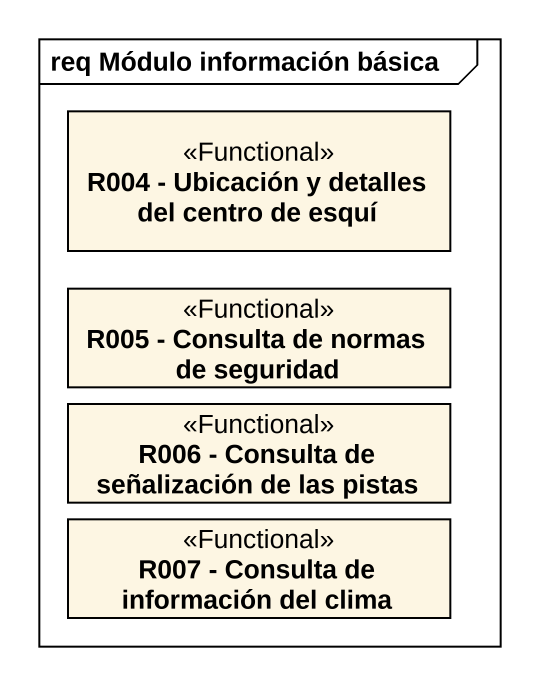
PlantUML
@startuml
mainframe req Módulo información básica
hide circle
hide empty members
class "R004 - Ubicación y detalles del centro de esquí" as R004_Ubicación_y_detalles <<Functional>>
class "R005 - Consulta de normas de seguridad" as R005_Consulta_de_normas_de <<Functional>>
class "R006 - Consulta de señalización de las pistas" as R006_Consulta_de <<Functional>>
class "R007 - Consulta de información del clima" as R007_Consulta_de <<Functional>>
@enduml
